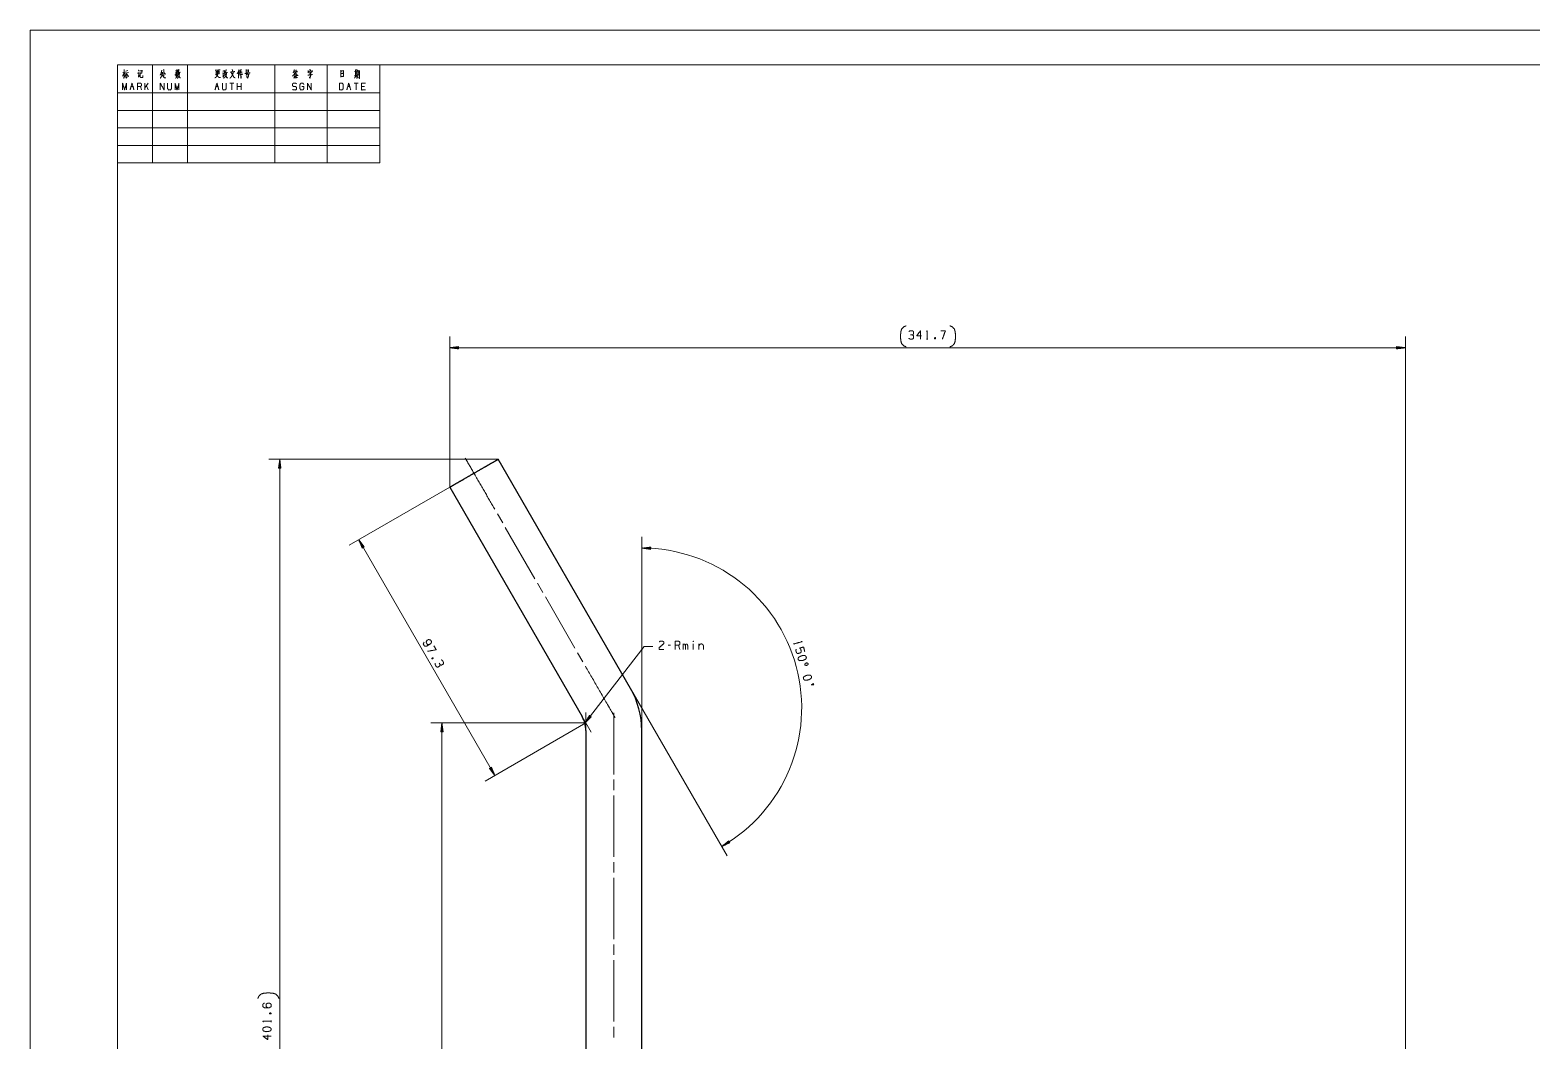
# Model space of a CAD drawing. Header units: millimetres. Extents: x 0 to 841, y 0 to 594.
# Drawn here: x 0 to 429.6, y 304.8 to 594 of the extents above; entities that cross this region are included whole.
import ezdxf

# ---------------------------------------------------------------- set-up
doc = ezdxf.new("R2010")
doc.units = ezdxf.units.MM
doc.layers.add('101', color=7, linetype='Continuous', true_color=0xffffff)

msp = doc.modelspace()

# ---------------------------------------------------------------- linework, layer by layer
at = {"layer": '101', "color": 133, "linetype": 'Continuous', "lineweight": 18}
for p, q in [((0, 594), (0, 0)), ((841, 594), (0, 594)), ((25, 584), (100, 584)), ((25, 584), (100, 584)), ((25, 584), (25, 556)), ((25, 584), (25, 10)), ((831, 584), (25, 584)), ((25, 584), (100, 584)), ((35, 584), (35, 556)), ((45, 584), (45, 556)), ((70, 584), (70, 556)), ((85, 584), (85, 556)), ((100, 584), (100, 556)), ((25, 576), (100, 576)), ((25, 571), (100, 571)), ((25, 566), (100, 566)), ((25, 561), (100, 561)), ((25, 556), (100, 556))]:
    msp.add_line(p, q, dxfattribs=at)
at = {"layer": '101', "color": 72, "linetype": 'Continuous', "lineweight": 18}
for p, q in [((26.57, 581.85), (27.19, 581.97)), ((26.93, 581.62), (27.15, 581.35)), ((27.22, 581.66), (28.18, 581.81)), ((27.36, 582.28), (27.94, 582.41)), ((41.57, 581.89), (42.36, 582.05)), ((42.47, 581.83), (43.02, 581.95)), ((53.4, 581.76), (53.93, 581.85)), ((55.14, 580.54), (55.6, 581.1)), ((75.48, 582.24), (75.9, 582.3)), ((75.58, 582.22), (75.68, 581.91)), ((76.06, 581.31), (75.59, 581.23)), ((76.05, 582.18), (76.58, 582.28)), ((76.21, 582.16), (76.34, 581.83)), ((92.79, 582.1), (93.66, 582.22)), ((93.07, 581.74), (93.34, 581.81)), ((93.09, 581.39), (93.32, 581.45)), ((93.83, 581.72), (94.08, 581.79)), ((28.89, 577.84), (29.45, 577.84)), ((31.85, 576.85), (31.57, 577.84)), ((32.86, 576.85), (32.86, 578.81)), ((33.82, 578.81), (32.86, 577.45)), ((33.82, 576.85), (33.27, 578.03)), ((53.17, 577.84), (53.72, 577.84)), ((58.25, 578.81), (57.13, 578.81)), ((57.69, 578.81), (57.69, 576.85)), ((59.25, 576.85), (59.25, 578.81)), ((60.37, 577.84), (59.25, 577.84)), ((60.37, 576.85), (60.37, 578.81)), ((90.88, 577.84), (91.43, 577.84)), ((93.83, 578.81), (92.72, 578.81)), ((93.28, 578.81), (93.28, 576.85)), ((95.68, 577.84), (94.84, 577.84)), ((256.36, 505.6), (256.78, 505.6)), ((258.76, 506.05), (258.91, 505.63)), ((183.2, 418.03), (182.53, 418.03)), ((185.82, 416.83), (185.48, 418.03)), ((186.75, 416.83), (186.75, 418.4)), ((189.7, 418.4), (189.7, 416.83)), ((191.3, 418.4), (191.3, 416.83)), ((218.47, 418.63), (218.58, 418.22)), ((115.25, 414.47), (114.97, 414.12)), ((68.49, 312.65), (68.92, 312.81)), ((68.94, 310.25), (68.94, 310.68))]:
    msp.add_line(p, q, dxfattribs=at)
at = {"layer": '101', "color": 22, "linetype": 'Continuous', "lineweight": 18}
for p, q in [((120.03, 463.24), (120.03, 506.3)), ((122.57, 503.46), (120.03, 503.12)), ((120.03, 503.12), (393.36, 503.12)), ((120.03, 503.12), (122.57, 502.79)), ((122.57, 503.15), (120.23, 503.15)), ((122.57, 503.1), (120.23, 503.1)), ((122.57, 503.2), (120.61, 503.2)), ((122.57, 503.05), (120.61, 503.05)), ((122.57, 503.25), (121, 503.25)), ((122.57, 503), (121, 503)), ((122.57, 503.3), (121.38, 503.3)), ((122.57, 502.94), (121.38, 502.94)), ((122.57, 503.35), (121.77, 503.35)), ((122.57, 502.89), (121.77, 502.89)), ((122.57, 503.4), (122.16, 503.4)), ((122.57, 502.84), (122.16, 502.84)), ((122.57, 503.45), (122.54, 503.45)), ((122.57, 503.45), (122.54, 503.45)), ((122.57, 502.79), (122.54, 502.79)), ((122.57, 502.79), (122.54, 502.79)), ((122.57, 502.79), (122.57, 503.46)), ((393.36, 503.12), (390.82, 503.46)), ((390.82, 503.46), (390.82, 502.79)), ((390.82, 503.45), (390.85, 503.45)), ((390.82, 503.45), (390.85, 503.45)), ((390.82, 503.4), (391.24, 503.4)), ((390.82, 503.35), (391.63, 503.35)), ((390.82, 503.3), (392.01, 503.3)), ((390.82, 503.25), (392.4, 503.25)), ((390.82, 503.2), (392.78, 503.2)), ((390.82, 503.15), (393.17, 503.15)), ((390.82, 502.79), (393.36, 503.12)), ((390.82, 503.1), (393.17, 503.1)), ((390.82, 503.05), (392.78, 503.05)), ((390.82, 503), (392.4, 503)), ((390.82, 502.94), (392.01, 502.94)), ((390.82, 502.89), (391.63, 502.89)), ((390.82, 502.84), (391.24, 502.84)), ((390.82, 502.79), (390.85, 502.79)), ((390.82, 502.79), (390.85, 502.79)), ((393.36, 183.56), (393.36, 506.3)), ((133.89, 471.24), (68.25, 471.24)), ((71.42, 471.24), (71.09, 468.7)), ((71.09, 468.7), (71.09, 468.73)), ((71.09, 468.7), (71.09, 468.73)), ((71.09, 468.7), (71.76, 468.7)), ((71.14, 468.7), (71.14, 469.12)), ((71.19, 468.7), (71.19, 469.5)), ((71.25, 468.7), (71.25, 469.89)), ((71.3, 468.7), (71.3, 470.27)), ((71.35, 468.7), (71.35, 470.66)), ((71.4, 468.7), (71.4, 471.05)), ((71.42, 471.24), (71.42, 149.96)), ((71.76, 468.7), (71.42, 471.24)), ((71.45, 468.7), (71.45, 471.05)), ((71.5, 468.7), (71.5, 470.66)), ((71.55, 468.7), (71.55, 470.27)), ((71.6, 468.7), (71.6, 469.89)), ((71.65, 468.7), (71.65, 469.5)), ((71.7, 468.7), (71.7, 469.12)), ((71.75, 468.7), (71.75, 468.73)), ((71.75, 468.7), (71.75, 468.73)), ((120.03, 463.24), (91.25, 446.62)), ((93.99, 448.2), (94.98, 445.84)), ((95.55, 446.17), (93.99, 448.2)), ((132.92, 380.78), (93.99, 448.2)), ((95.24, 445.99), (94.07, 448.02)), ((95.29, 446.02), (94.11, 448.05)), ((95.2, 445.97), (94.22, 447.67)), ((95.33, 446.04), (94.35, 447.74)), ((95.15, 445.94), (94.37, 447.31)), ((95.11, 445.92), (94.52, 446.95)), ((95.37, 446.07), (94.59, 447.43)), ((95.42, 446.09), (94.82, 447.12)), ((95.46, 446.12), (95.06, 446.82)), ((174.96, 393.67), (174.96, 449)), ((95.07, 445.89), (94.66, 446.59)), ((95.02, 445.87), (94.81, 446.23)), ((94.98, 445.84), (94.96, 445.87)), ((94.98, 445.84), (94.96, 445.87)), ((94.98, 445.84), (95.55, 446.17)), ((95.51, 446.14), (95.3, 446.51)), ((95.55, 446.17), (95.53, 446.2)), ((95.55, 446.17), (95.53, 446.2)), ((177.51, 446.13), (174.96, 445.83)), ((174.96, 445.83), (177.5, 445.46)), ((177.5, 445.77), (175.15, 445.8)), ((177.5, 445.82), (175.16, 445.85)), ((177.5, 445.87), (175.54, 445.9)), ((177.5, 445.72), (175.54, 445.74)), ((177.5, 445.92), (175.93, 445.94)), ((177.5, 445.67), (175.93, 445.69)), ((177.5, 445.62), (176.31, 445.63)), ((177.5, 445.97), (176.32, 445.99)), ((177.51, 446.02), (176.7, 446.03)), ((177.5, 445.56), (176.7, 445.58)), ((177.5, 445.51), (177.08, 445.52)), ((177.51, 446.07), (177.09, 446.08)), ((177.51, 446.12), (177.47, 446.12)), ((177.51, 446.12), (177.47, 446.12)), ((177.5, 445.46), (177.47, 445.46)), ((177.5, 445.46), (177.47, 445.46)), ((177.5, 445.46), (177.51, 446.13)), ((175.61, 417.64), (158.69, 395.74)), ((178.15, 417.64), (175.61, 417.64)), ((171.75, 405.67), (199.41, 357.75)), ((158.96, 395.81), (114.64, 395.81)), ((117.82, 395.81), (117.48, 393.27)), ((117.74, 393.27), (117.74, 395.23)), ((117.79, 393.27), (117.79, 395.62)), ((118.15, 393.27), (117.82, 395.81)), ((117.82, 395.81), (117.82, 157.96)), ((117.84, 393.27), (117.84, 395.62)), ((117.89, 393.27), (117.89, 395.23)), ((158.96, 395.81), (130.17, 379.19)), ((159.98, 397.95), (158.69, 395.74)), ((158.69, 395.74), (160.51, 397.55)), ((160.22, 397.77), (158.79, 395.91)), ((160.26, 397.73), (158.83, 395.88)), ((160.18, 397.8), (158.98, 396.24)), ((160.3, 397.7), (159.1, 396.15)), ((160.14, 397.83), (159.18, 396.58)), ((160.1, 397.86), (159.37, 396.92)), ((160.34, 397.67), (159.38, 396.43)), ((160.06, 397.89), (159.57, 397.25)), ((160.38, 397.64), (159.66, 396.7)), ((160.02, 397.92), (159.77, 397.59)), ((160.42, 397.61), (159.93, 396.97)), ((159.98, 397.95), (159.96, 397.93)), ((159.98, 397.95), (159.96, 397.93)), ((160.51, 397.55), (159.98, 397.95)), ((160.46, 397.58), (160.21, 397.25)), ((160.5, 397.55), (160.48, 397.52)), ((160.5, 397.55), (160.48, 397.52)), ((117.48, 393.27), (117.48, 393.3)), ((117.48, 393.27), (117.48, 393.3)), ((117.48, 393.27), (118.15, 393.27)), ((117.54, 393.27), (117.54, 393.69)), ((117.59, 393.27), (117.59, 394.08)), ((117.64, 393.27), (117.64, 394.46)), ((117.69, 393.27), (117.69, 394.85)), ((117.94, 393.27), (117.94, 394.85)), ((117.99, 393.27), (117.99, 394.46)), ((118.04, 393.27), (118.04, 394.08)), ((118.09, 393.27), (118.09, 393.69)), ((118.15, 393.27), (118.15, 393.3)), ((118.15, 393.27), (118.15, 393.3)), ((131.94, 383.15), (131.36, 382.81)), ((131.36, 382.81), (132.92, 380.78)), ((131.37, 382.81), (131.38, 382.79)), ((131.37, 382.81), (131.38, 382.79)), ((131.41, 382.84), (131.62, 382.48)), ((131.45, 382.86), (131.86, 382.17)), ((131.5, 382.89), (132.09, 381.86)), ((131.54, 382.92), (132.33, 381.55)), ((131.59, 382.94), (132.57, 381.24)), ((131.63, 382.97), (132.8, 380.93)), ((131.67, 382.99), (132.85, 380.96)), ((131.72, 383.02), (132.7, 381.32)), ((131.76, 383.04), (132.55, 381.68)), ((131.81, 383.07), (132.4, 382.04)), ((131.85, 383.09), (132.25, 382.4)), ((131.89, 383.12), (132.1, 382.76)), ((132.92, 380.78), (131.94, 383.15)), ((131.94, 383.14), (131.95, 383.12)), ((131.94, 383.14), (131.95, 383.12)), ((199.84, 362.09), (197.83, 360.5)), ((197.83, 360.5), (200.18, 361.51)), ((200, 361.82), (197.98, 360.62)), ((200.02, 361.78), (198.01, 360.57)), ((199.97, 361.86), (198.28, 360.86)), ((200.05, 361.73), (198.36, 360.73)), ((199.94, 361.91), (198.59, 361.1)), ((200.07, 361.69), (198.72, 360.88)), ((199.92, 361.95), (198.9, 361.34)), ((200.1, 361.65), (199.08, 361.04)), ((199.89, 361.99), (199.2, 361.58)), ((200.13, 361.6), (199.44, 361.19)), ((199.87, 362.04), (199.51, 361.82)), ((200.15, 361.56), (199.79, 361.34)), ((199.84, 362.08), (199.81, 362.07)), ((199.84, 362.08), (199.81, 362.07)), ((200.18, 361.51), (199.84, 362.09)), ((200.18, 361.51), (200.15, 361.5)), ((200.18, 361.51), (200.15, 361.5))]:
    msp.add_line(p, q, dxfattribs=at)
at = {"layer": '101', "color": 251, "linetype": 'Continuous', "lineweight": 25}
for p, q in [((171.75, 405.67), (133.89, 471.24)), ((120.03, 463.24), (157.89, 397.67)), ((158.96, 393.67), (158.96, 173.96)), ((174.96, 246.12), (174.96, 393.67))]:
    msp.add_line(p, q, dxfattribs=at)
at = {"layer": '101', "color": 151, "linetype": 'Continuous', "lineweight": 18}
for p, q in [((133.68, 455.61), (135.18, 453.01)), ((135.93, 451.71), (144.39, 437.05)), ((145.14, 435.75), (146.64, 433.15)), ((147.39, 431.86), (155.85, 417.2)), ((156.6, 415.9), (158.1, 413.3)), ((157.89, 397.67), (160.46, 393.21)), ((158.96, 393.67), (158.96, 398.81)), ((166.96, 379.6), (166.96, 376.6)), ((166.96, 375.1), (166.96, 357.53)), ((166.96, 356.03), (166.96, 353.03)), ((166.96, 351.53), (166.96, 333.96)), ((166.96, 332.46), (166.96, 329.46)), ((166.96, 327.96), (166.96, 310.38)), ((166.96, 308.88), (166.96, 305.88))]:
    msp.add_line(p, q, dxfattribs=at)
at = {"layer": '101', "color": 22, "linetype": 'Continuous', "lineweight": 18}
msp.add_arc((174.96, 400.1), 45.73, 300, 90, dxfattribs=at)
at = {"layer": '101', "color": 251, "linetype": 'Continuous', "lineweight": 25}
for radius in [24, 8]:
    msp.add_arc((150.96, 393.67), radius, 0, 30, dxfattribs=at)
at = {"layer": '101', "color": 72, "linetype": 'Continuous', "lineweight": 18}
for points, knots in [([(26.9, 581.83), (26.83, 581.58), (26.71, 581.29), (26.58, 581.02), (26.46, 580.81)], [0, 0, 0.233504, 0.515368, 0.785542, 1, 1]), ([(26.9, 582.74), (26.89, 580.56), (26.86, 580.17), (26.84, 580.38), (26.87, 580.61)], [0, 0, 0.72332, 0.854558, 0.923614, 1, 1]), ([(27.41, 581.33), (27.4, 581.25), (27.09, 580.63)], [0, 0, 0.108176, 1, 1]), ([(27.6, 581.66), (27.65, 581.54), (27.65, 580.5), (27.63, 580.27), (27.62, 580.19), (27.34, 580.52), (27.62, 580.23)], [0, 0, 0.056963, 0.504404, 0.60305, 0.639403, 0.826368, 1, 1]), ([(27.84, 581.25), (28.1, 580.83), (28.15, 580.67), (28.04, 580.94)], [0, 0, 0.516583, 0.696901, 1, 1]), ([(30.76, 581.66), (31.14, 581.76), (31.09, 581.83), (31.06, 580.63), (31, 580.5), (31.35, 581.08)], [0, 0, 0.158007, 0.192202, 0.673422, 0.728436, 1, 1]), ([(30.93, 582.55), (31.1, 582.39), (31.14, 582.3), (31.14, 582.2), (31.13, 582.34)], [0, 0, 0.413118, 0.57354, 0.750724, 1, 1]), ([(31.42, 582.3), (32.1, 582.41), (32.05, 582.47), (31.96, 581.72), (32.05, 581.72), (31.48, 581.66)], [0, 0, 0.313948, 0.349017, 0.694888, 0.735363, 1, 1]), ([(31.45, 581.89), (31.48, 581.58), (31.48, 580.87), (31.5, 580.65), (31.53, 580.54), (31.57, 580.48), (31.64, 580.44), (31.76, 580.42), (31.89, 580.4), (32.26, 580.46), (32.23, 581), (32.23, 580.46)], [0, 0, 0.097098, 0.316203, 0.387239, 0.42073, 0.444406, 0.470577, 0.507592, 0.549101, 0.664634, 0.832441, 1, 1]), ([(37.66, 582.51), (37.65, 582.39), (37.57, 581.97), (37.49, 581.68), (37.41, 581.47), (37.32, 581.27), (37.24, 581.1)], [0, 0, 0.084485, 0.368548, 0.573134, 0.721465, 0.873379, 1, 1]), ([(37.51, 581.76), (37.98, 581.85), (37.94, 581.89), (37.91, 581.7), (37.85, 581.43), (37.79, 581.27), (37.7, 581.04), (37.63, 580.85), (37.51, 580.65), (37.43, 580.48), (37.25, 580.23)], [0, 0, 0.202441, 0.228135, 0.30842, 0.425643, 0.500414, 0.604299, 0.689492, 0.790722, 0.870514, 1, 1]), ([(37.51, 581.47), (38.45, 580.29), (38.79, 580.32), (38.77, 580.32), (38.47, 580.34), (38.3, 580.48)], [0, 0, 0.63218, 0.773703, 0.779844, 0.909107, 1, 1]), ([(38.2, 582.72), (38.25, 582.61), (38.23, 582.51), (38.22, 580.79), (38.2, 580.89), (38.23, 581.12)], [0, 0, 0.049535, 0.095608, 0.852773, 0.898828, 1, 1]), ([(38.33, 581.83), (38.36, 581.81), (38.63, 581.47), (38.7, 581.35)], [0, 0, 0.059406, 0.761029, 1, 1]), ([(41.98, 581.91), (41.85, 581.68), (41.71, 581.47), (41.58, 581.31), (41.45, 581.16)], [0, 0, 0.287244, 0.555153, 0.786177, 1, 1]), ([(41.57, 580.98), (42.2, 581.12), (42.21, 581.31), (42.21, 581.23), (42.14, 580.98), (42.04, 580.71), (41.93, 580.5), (41.82, 580.38), (41.71, 580.25), (41.64, 580.19)], [0, 0, 0.304463, 0.392581, 0.431623, 0.553721, 0.689474, 0.798365, 0.878835, 0.954753, 1, 1]), ([(41.66, 582.47), (41.79, 582.24), (41.82, 582.1)], [0, 0, 0.640222, 1, 1]), ([(41.95, 581.33), (41.79, 580.75), (41.89, 580.71), (42.01, 580.67), (42.12, 580.61), (42.27, 580.52)], [0, 0, 0.529116, 0.6263, 0.735527, 0.852113, 1, 1]), ([(41.96, 582.74), (41.99, 582.59), (41.99, 581.45), (41.96, 581.6), (41.99, 581.72)], [0, 0, 0.094656, 0.823646, 0.918302, 1, 1]), ([(41.99, 581.87), (42.17, 581.74), (42.26, 581.64)], [0, 0, 0.613086, 1, 1]), ([(42.26, 582.59), (42.26, 582.49), (42.14, 582.01)], [0, 0, 0.174336, 1, 1]), ([(42.77, 581.83), (42.72, 581.47), (42.68, 581.23), (42.64, 581.02), (42.58, 580.83), (42.46, 580.58), (42.36, 580.4), (42.24, 580.23), (42.15, 580.15)], [0, 0, 0.194373, 0.332621, 0.448601, 0.555649, 0.706154, 0.822698, 0.933846, 1, 1]), ([(42.56, 582.78), (42.56, 582.65), (42.55, 582.43), (42.5, 582.14), (42.46, 581.83), (42.4, 581.58), (42.33, 581.35), (42.31, 581.29)], [0, 0, 0.081852, 0.232243, 0.425429, 0.632123, 0.800313, 0.957953, 1, 1]), ([(42.45, 581.56), (42.47, 581.52), (42.62, 580.94), (42.72, 580.67), (42.83, 580.38), (42.86, 580.32), (43.07, 580.34), (42.86, 580.36), (42.78, 580.48)], [0, 0, 0.026712, 0.341743, 0.49348, 0.655464, 0.69164, 0.807838, 0.924037, 1, 1]), ([(53.67, 582.51), (53.65, 581.85), (53.64, 581.52), (53.62, 581.33), (53.61, 581.23), (53.59, 581.1), (53.55, 580.98), (53.5, 580.87), (53.37, 580.69), (53.23, 580.52), (53.12, 580.46), (52.92, 580.34), (52.88, 580.32)], [0, 0, 0.263785, 0.395765, 0.470174, 0.51178, 0.561565, 0.614021, 0.658773, 0.749617, 0.837593, 0.885294, 0.98068, 1, 1]), ([(52.99, 582.49), (53.05, 582.45), (53.08, 582.47), (54.34, 582.61), (54.29, 582.63), (54.15, 582.59)], [0, 0, 0.045515, 0.06828, 0.872633, 0.903442, 1, 1]), ([(53.05, 581.27), (53.12, 581.27), (53.4, 581.04), (53.64, 580.83), (53.86, 580.65), (54.13, 580.38), (54.46, 580.42), (54.15, 580.38), (54.05, 580.46)], [0, 0, 0.033468, 0.197849, 0.340795, 0.472477, 0.649458, 0.797928, 0.939762, 1, 1]), ([(53.23, 582.26), (53.27, 582.07), (53.27, 581.33), (53.26, 581.37), (54.12, 581.52), (54.03, 581.52), (54.12, 582.3), (54.15, 582.24), (54.1, 582.2), (53.27, 582.1)], [0, 0, 0.051657, 0.252797, 0.264655, 0.500969, 0.52467, 0.738299, 0.756827, 0.773119, 1, 1]), ([(55.11, 582.24), (55.7, 582.34), (55.64, 582.41), (55.57, 581.68), (55.64, 581.68), (55.2, 581.6), (55.17, 581.79), (55.2, 581.56), (55.19, 580.63)], [0, 0, 0.181367, 0.207403, 0.429567, 0.451892, 0.5882, 0.645731, 0.715774, 1, 1]), ([(56.21, 581.79), (56.21, 581.66), (56.15, 581.33), (56.09, 581.14), (56.04, 580.98), (55.96, 580.83), (55.87, 580.69), (55.77, 580.54), (55.54, 580.34), (55.36, 580.25)], [0, 0, 0.067224, 0.249298, 0.354996, 0.450079, 0.537949, 0.629663, 0.725723, 0.894899, 1, 1]), ([(56.08, 582.72), (56.05, 582.47), (55.96, 582.14), (55.85, 581.79), (55.76, 581.56), (55.7, 581.39), (55.64, 581.25)], [0, 0, 0.162445, 0.385018, 0.625904, 0.784424, 0.898492, 1, 1]), ([(55.77, 581.47), (55.82, 581.45), (56.27, 580.34), (56.55, 580.32), (56.28, 580.38), (56.21, 580.5)], [0, 0, 0.024904, 0.644027, 0.787125, 0.926025, 1, 1]), ([(55.85, 581.74), (56.5, 581.87), (56.43, 581.89), (56.31, 581.85)], [0, 0, 0.769946, 0.857316, 1, 1]), ([(58.11, 581.99), (58.11, 581.87), (58.04, 581.58), (57.97, 581.35), (57.88, 581.1), (57.75, 580.89), (57.73, 580.85), (57.65, 580.75), (57.54, 580.61), (57.41, 580.48), (57.29, 580.36), (57.16, 580.25)], [0, 0, 0.060657, 0.206644, 0.323463, 0.452134, 0.571984, 0.593422, 0.659723, 0.746398, 0.834816, 0.918178, 1, 1]), ([(57.25, 581.95), (58.52, 582.1), (58.44, 582.12), (58.35, 582.07)], [0, 0, 0.872489, 0.933908, 1, 1]), ([(57.57, 581.72), (57.63, 581.68), (58.33, 580.42), (58.65, 580.36), (58.35, 580.44), (58.25, 580.56)], [0, 0, 0.030862, 0.652652, 0.793755, 0.930722, 1, 1]), ([(57.79, 582.7), (57.89, 582.51), (57.94, 582.39), (57.97, 582.26)], [0, 0, 0.450461, 0.729563, 1, 1]), ([(59.78, 582.65), (59.71, 582.39), (59.61, 582.14), (59.49, 581.91), (59.37, 581.72), (59.23, 581.52)], [0, 0, 0.218348, 0.428749, 0.62923, 0.801507, 1, 1]), ([(59.61, 582.07), (59.62, 580.83), (59.62, 580.23), (59.61, 580.36), (59.62, 580.58)], [0, 0, 0.565722, 0.839121, 0.896075, 1, 1]), ([(59.8, 581.16), (60.84, 581.37), (60.76, 581.39), (60.63, 581.33)], [0, 0, 0.82697, 0.886328, 1, 1]), ([(60.03, 582.39), (59.99, 582.05), (59.93, 581.76), (59.87, 581.56), (59.83, 581.43)], [0, 0, 0.342124, 0.64486, 0.865125, 1, 1]), ([(60.03, 581.81), (60.7, 581.99), (60.63, 581.99), (60.51, 581.93)], [0, 0, 0.772507, 0.853434, 1, 1]), ([(60.31, 582.74), (60.35, 582.65), (60.32, 582.7), (60.34, 580.21), (60.32, 580.4), (60.34, 580.71)], [0, 0, 0.029981, 0.046195, 0.84079, 0.900562, 1, 1]), ([(61.41, 581.54), (61.6, 581.54), (61.98, 581.58), (62.91, 581.72), (62.81, 581.74), (62.66, 581.7)], [0, 0, 0.107039, 0.322385, 0.855622, 0.914427, 1, 1]), ([(61.8, 582.74), (61.86, 582.49), (61.86, 581.76), (61.86, 581.95), (62.56, 582.05), (62.44, 582.05), (62.47, 582.57), (62.49, 582.65), (62.52, 582.59), (62.42, 582.57), (61.86, 582.49)], [0, 0, 0.07662, 0.294121, 0.350057, 0.563221, 0.598369, 0.753977, 0.779221, 0.79983, 0.831206, 1, 1]), ([(61.96, 581.58), (61.86, 581.08), (61.83, 581.16), (62.61, 581.29), (62.56, 581.37), (62.56, 581.29), (62.47, 580.94), (62.42, 580.71), (62.34, 580.52), (62.28, 580.38), (62.24, 580.27), (62.21, 580.25), (61.95, 580.73), (62.22, 580.29)], [0, 0, 0.136364, 0.159974, 0.371148, 0.396344, 0.418605, 0.516106, 0.579311, 0.633114, 0.675127, 0.705356, 0.714995, 0.861276, 1, 1]), ([(75.87, 581.97), (75.86, 581.87), (75.62, 581.5), (75.61, 581.45), (75.49, 581.27), (75.29, 581.04), (75.08, 580.83)], [0, 0, 0.074324, 0.387302, 0.418519, 0.57502, 0.792868, 1, 1]), ([(75.59, 582.65), (75.58, 582.51), (75.46, 582.2), (75.36, 581.95), (75.24, 581.74)], [0, 0, 0.14801, 0.485266, 0.758316, 1, 1]), ([(75.35, 580.29), (76.46, 580.4), (76.38, 580.4), (76.22, 580.38)], [0, 0, 0.825899, 0.88, 1, 1]), ([(75.54, 580.94), (75.61, 580.67), (75.61, 580.54), (75.59, 580.71)], [0, 0, 0.489789, 0.707986, 1, 1]), ([(75.81, 581.1), (75.87, 580.79), (75.84, 580.63), (75.84, 580.85)], [0, 0, 0.443878, 0.680128, 1, 1]), ([(75.84, 581.83), (76.43, 581.04), (76.66, 581.04), (76.43, 581.06), (76.31, 581.21)], [0, 0, 0.599327, 0.742451, 0.886134, 1, 1]), ([(76.14, 582.65), (76.15, 582.55), (75.98, 581.97)], [0, 0, 0.147214, 1, 1]), ([(76.18, 581.08), (76.18, 580.94), (76, 580.36)], [0, 0, 0.193066, 1, 1]), ([(79.43, 581.08), (80.8, 581.27), (80.72, 581.29), (80.51, 581.23)], [0, 0, 0.820207, 0.87351, 1, 1]), ([(79.57, 582.41), (79.57, 582.18), (79.56, 582.01), (79.53, 581.89), (79.5, 581.79)], [0, 0, 0.361896, 0.626178, 0.828997, 1, 1]), ([(79.57, 582.16), (80.8, 582.3), (80.79, 582.34), (80.6, 581.93)], [0, 0, 0.712489, 0.737753, 1, 1]), ([(79.72, 581.74), (80.48, 581.85), (80.44, 581.91), (80.15, 581.39)], [0, 0, 0.533874, 0.586737, 1, 1]), ([(80.1, 581.54), (80.13, 581.43), (80.16, 581.31), (80.17, 581.1), (80.17, 580.67), (80.16, 580.52), (80.13, 580.32), (80.09, 580.19), (79.87, 580.54), (80.1, 580.23)], [0, 0, 0.049615, 0.108483, 0.204224, 0.404786, 0.47198, 0.568433, 0.629225, 0.820583, 1, 1]), ([(80.01, 582.76), (80.12, 582.63), (80.16, 582.53), (80.19, 582.36)], [0, 0, 0.36458, 0.619137, 1, 1]), ([(88.84, 582.47), (88.87, 582.26), (88.89, 581.81), (88.9, 581.33), (88.9, 581.27), (88.9, 580.5), (88.9, 580.65), (89.47, 580.77), (89.59, 580.63), (89.62, 580.81), (89.62, 581.06), (89.63, 581.54), (89.65, 582.03), (89.65, 582.45), (89.66, 582.39), (88.89, 582.24)], [0, 0, 0.037597, 0.119518, 0.205169, 0.216334, 0.354045, 0.380099, 0.485126, 0.518622, 0.552536, 0.597195, 0.682839, 0.772213, 0.846651, 0.858122, 1, 1]), ([(88.9, 581.5), (89.47, 581.62), (89.41, 581.64), (89.28, 581.56)], [0, 0, 0.728512, 0.805958, 1, 1]), ([(92.75, 580.92), (93.66, 581.08), (93.61, 581.1), (93.56, 581.04)], [0, 0, 0.873221, 0.91918, 1, 1]), ([(93.09, 580.79), (93.07, 580.69), (92.96, 580.48), (92.85, 580.34), (92.75, 580.23)], [0, 0, 0.157114, 0.514497, 0.781178, 1, 1]), ([(93.03, 582.65), (93.06, 582.53), (93.06, 580.98)], [0, 0, 0.075942, 1, 1]), ([(93.32, 580.85), (93.48, 580.61), (93.48, 580.5), (93.42, 580.69)], [0, 0, 0.497711, 0.671692, 1, 1]), ([(93.44, 582.78), (93.47, 582.65), (93.42, 581.04)], [0, 0, 0.07321, 1, 1]), ([(93.77, 582.49), (93.82, 582.26), (93.82, 581.81), (93.8, 581.31), (93.77, 581), (93.7, 580.67), (93.61, 580.46), (93.45, 580.15)], [0, 0, 0.096226, 0.285181, 0.491413, 0.62083, 0.761567, 0.854883, 1, 1]), ([(93.8, 581.18), (93.83, 581.18), (94.07, 581.25)], [0, 0, 0.107795, 1, 1]), ([(93.82, 582.24), (94.26, 582.34), (94.21, 582.41), (94.21, 581.72), (94.23, 580.79), (94.21, 580.44), (94.2, 580.23), (94.18, 580.17), (93.96, 580.44), (94.17, 580.25)], [0, 0, 0.133078, 0.155514, 0.35704, 0.63189, 0.735798, 0.79702, 0.815841, 0.918296, 1, 1]), ([(26.49, 576.85), (26.49, 578.81), (27.05, 576.85), (27.6, 578.81), (27.6, 576.85)], [0, 0, 0.245192, 0.5, 0.754808, 1, 1]), ([(30.74, 576.85), (30.74, 578.81), (31.57, 578.81), (31.85, 578.63), (31.85, 578.03), (31.57, 577.84), (30.74, 577.84)], [0, 0, 0.400953, 0.571036, 0.639282, 0.761671, 0.829917, 1, 1]), ([(37.24, 576.85), (37.24, 578.81), (38.35, 576.85), (38.35, 578.81)], [0, 0, 0.317574, 0.682426, 1, 1]), ([(39.36, 578.81), (39.36, 577.24), (39.62, 576.85), (40.18, 576.85), (40.47, 577.24), (40.47, 578.81)], [0, 0, 0.337148, 0.438599, 0.557781, 0.662852, 1, 1]), ([(41.48, 576.85), (41.48, 578.81), (42.04, 576.85), (42.59, 578.81), (42.59, 576.85)], [0, 0, 0.245192, 0.5, 0.754808, 1, 1]), ([(55.01, 578.81), (55.01, 577.24), (55.27, 576.85), (55.83, 576.85), (56.12, 577.24), (56.12, 578.81)], [0, 0, 0.337149, 0.438599, 0.557781, 0.662851, 1, 1]), ([(75.08, 577.03), (75.36, 576.85), (75.93, 576.85), (76.21, 577.06), (76.21, 577.63), (75.93, 577.84), (75.38, 577.84), (75.08, 578.03), (75.08, 578.63), (75.38, 578.81), (75.93, 578.81), (76.21, 578.63)], [0, 0, 0.068038, 0.184056, 0.25452, 0.372336, 0.4428, 0.555844, 0.626372, 0.748389, 0.818918, 0.931962, 1, 1]), ([(77.77, 577.84), (78.33, 577.84), (78.33, 577.24), (78.05, 576.85), (77.48, 576.85), (77.2, 577.24), (77.2, 578.42), (77.5, 578.81), (78.04, 578.81), (78.32, 578.42)], [0, 0, 0.103295, 0.21479, 0.304258, 0.410271, 0.49974, 0.718891, 0.809955, 0.910532, 1, 1]), ([(79.34, 576.85), (79.34, 578.81), (80.45, 576.85), (80.45, 578.81)], [0, 0, 0.317574, 0.682426, 1, 1]), ([(88.48, 576.85), (89.3, 576.85), (89.59, 577.24), (89.59, 578.42), (89.3, 578.81), (88.48, 578.81), (88.48, 576.85)], [0, 0, 0.142135, 0.227163, 0.431787, 0.516815, 0.65895, 1, 1]), ([(90.6, 576.85), (91.16, 578.81), (91.71, 576.85)], [0, 0, 0.5, 1, 1]), ([(95.95, 576.85), (94.84, 576.85), (94.84, 578.81), (95.95, 578.81)], [0, 0, 0.265389, 0.734611, 1, 1]), ([(250.55, 503.39), (249.93, 503.64), (249.3, 504.26), (249.05, 505.07), (248.99, 505.82), (248.93, 506.39), (248.99, 506.95), (249.05, 507.7), (249.3, 508.51), (249.93, 509.14), (250.55, 509.39)], [0, 0, 0.090338, 0.208957, 0.323046, 0.424043, 0.500002, 0.575954, 0.676957, 0.791041, 0.90966, 1, 1]), ([(252.35, 506.8), (252.69, 507.03), (252.69, 507.75), (252.35, 507.98), (251.66, 507.98), (251.32, 507.75)], [0, 0, 0.153872, 0.429849, 0.58373, 0.846125, 1, 1]), ([(254.96, 506.55), (253.62, 506.55), (254.63, 507.98), (254.63, 505.6)], [0, 0, 0.245869, 0.565293, 1, 1]), ([(256.43, 507.78), (256.57, 507.98), (256.57, 505.6)], [0, 0, 0.093493, 1, 1]), ([(260.94, 505.6), (261.79, 507.98), (260.45, 507.98)], [0, 0, 0.652468, 1, 1]), ([(263.1, 503.39), (263.72, 503.64), (264.35, 504.26), (264.6, 505.07), (264.66, 505.82), (264.72, 506.39), (264.66, 506.95), (264.6, 507.7), (264.35, 508.51), (263.72, 509.14), (263.1, 509.39)], [0, 0, 0.090338, 0.208957, 0.323046, 0.424043, 0.500002, 0.575954, 0.676957, 0.791041, 0.90966, 1, 1]), ([(251.34, 505.83), (251.66, 505.6), (252.35, 505.6), (252.69, 505.83), (252.69, 506.55), (252.35, 506.8), (251.84, 506.8)], [0, 0, 0.124121, 0.343687, 0.47245, 0.70338, 0.836735, 1, 1]), ([(258.76, 505.63), (258.91, 505.63), (259, 505.85), (258.91, 506.05), (258.76, 506.05), (258.67, 505.85), (258.76, 505.63), (258.91, 506.05)], [0, 0, 0.09398, 0.236776, 0.365954, 0.459934, 0.589117, 0.731917, 1, 1]), ([(112.71, 418.93), (112.46, 418.41), (112.8, 417.82), (113.38, 417.76), (114.61, 418.48), (114.86, 419.01), (114.51, 419.6), (113.94, 419.64), (113.52, 419.42), (113.28, 418.89), (113.62, 418.29), (114.2, 418.24)], [0, 0, 0.076853, 0.169521, 0.247725, 0.439294, 0.517498, 0.610166, 0.687023, 0.750924, 0.829129, 0.921797, 1, 1]), ([(113.68, 416.29), (116.16, 416.74), (115.49, 417.91)], [0, 0, 0.652469, 1, 1]), ([(179.92, 418.98), (180.24, 419.2), (180.93, 419.2), (181.26, 418.98), (181.26, 418.5), (179.9, 417.3), (179.92, 416.83), (181.26, 416.83)], [0, 0, 0.069693, 0.192977, 0.265277, 0.350224, 0.67474, 0.759753, 1, 1]), ([(184.47, 416.83), (184.47, 419.2), (185.48, 419.2), (185.82, 418.98), (185.82, 418.25), (185.48, 418.03), (184.47, 418.03)], [0, 0, 0.400952, 0.571037, 0.63928, 0.761676, 0.829915, 1, 1]), ([(186.75, 417.93), (186.8, 418.2), (186.98, 418.38), (187.17, 418.38), (187.35, 418.2), (187.42, 417.93), (187.42, 416.83)], [0, 0, 0.118879, 0.224456, 0.306984, 0.412561, 0.533085, 1, 1]), ([(187.42, 417.93), (187.47, 418.2), (187.65, 418.38), (187.86, 418.38), (188.02, 418.2), (188.09, 417.93), (188.09, 416.83)], [0, 0, 0.118605, 0.223938, 0.313761, 0.413914, 0.53416, 1, 1]), ([(189.7, 419.05), (189.73, 419.15), (189.7, 419.23), (189.66, 419.15), (189.7, 419.05)], [0, 0, 0.280593, 0.500021, 0.719426, 1, 1]), ([(191.3, 417.8), (191.41, 418.1), (191.6, 418.33), (191.85, 418.4), (192.08, 418.4), (192.33, 418.33), (192.52, 418.1), (192.63, 417.8), (192.63, 416.83)], [0, 0, 0.107754, 0.208448, 0.296011, 0.37382, 0.461383, 0.562076, 0.669833, 1, 1]), ([(220.59, 419.13), (220.82, 419.04), (218.52, 418.43)], [0, 0, 0.093483, 1, 1]), ([(219.15, 416.95), (219.02, 416.57), (219.2, 415.91), (219.5, 415.64), (220.42, 415.89), (220.58, 416.27), (220.4, 416.94), (220.09, 417.21), (221.23, 417.51), (221.58, 416.2)], [0, 0, 0.062227, 0.168343, 0.230572, 0.376817, 0.441263, 0.54738, 0.609608, 0.790489, 1, 1]), ([(114.89, 414.25), (114.97, 414.12), (115.2, 414.15), (115.33, 414.33), (115.25, 414.47), (115.04, 414.44), (114.89, 414.25), (115.33, 414.33)], [0, 0, 0.093989, 0.236795, 0.365982, 0.45995, 0.589122, 0.731917, 1, 1]), ([(115.91, 412.89), (115.87, 412.5), (116.21, 411.9), (116.58, 411.73), (117.21, 412.09), (117.25, 412.5), (117, 412.95)], [0, 0, 0.124121, 0.343686, 0.472446, 0.703381, 0.836727, 1, 1]), ([(117.25, 412.5), (117.62, 412.33), (118.24, 412.69), (118.27, 413.09), (117.93, 413.69), (117.56, 413.87)], [0, 0, 0.153871, 0.429846, 0.583719, 0.846129, 1, 1]), ([(219.74, 413.88), (220.07, 413.62), (220.79, 413.63), (221.25, 413.75), (221.91, 414.11), (222.04, 414.49), (221.95, 414.82), (221.65, 415.08), (220.9, 415.07), (220.45, 414.93), (219.81, 414.59), (219.66, 414.2), (219.74, 413.88)], [0, 0, 0.06753, 0.183973, 0.260587, 0.380944, 0.446141, 0.500309, 0.565508, 0.685867, 0.76253, 0.87831, 0.945838, 1, 1]), ([(221.56, 412.59), (221.62, 412.37), (221.99, 412.25), (222.3, 412.34), (222.56, 412.62), (222.5, 412.85), (222.13, 412.98), (221.82, 412.9), (221.56, 412.59)], [0, 0, 0.085686, 0.2304, 0.351589, 0.496295, 0.581981, 0.730398, 0.851587, 1, 1]), ([(221.24, 408.31), (221.56, 408.05), (222.29, 408.06), (222.75, 408.18), (223.4, 408.54), (223.53, 408.92), (223.44, 409.24), (223.14, 409.51), (222.39, 409.49), (221.94, 409.35), (221.3, 409.02), (221.15, 408.63), (221.24, 408.31)], [0, 0, 0.06753, 0.183973, 0.260588, 0.380949, 0.446146, 0.500308, 0.565506, 0.685866, 0.762531, 0.878312, 0.945839, 1, 1]), ([(223.4, 406.69), (224.03, 407.05), (224.12, 406.72), (223.4, 406.69)], [0, 0, 0.40659, 0.595731, 1, 1]), ([(71.16, 317), (70.91, 317.62), (70.29, 318.25), (69.47, 318.5), (68.72, 318.56), (68.16, 318.62), (67.6, 318.56), (66.85, 318.5), (66.04, 318.25), (65.41, 317.62), (65.16, 317)], [0, 0, 0.090338, 0.20896, 0.323045, 0.424046, 0.5, 0.575954, 0.676956, 0.79104, 0.909662, 1, 1]), ([(67.99, 314.35), (67.52, 314.67), (67.52, 315.36), (67.99, 315.69), (68.47, 315.69), (68.94, 315.36), (68.94, 314.67), (68.47, 314.35), (67.04, 314.35), (66.57, 314.67), (66.57, 315.36), (67.04, 315.69)], [0, 0, 0.076963, 0.16976, 0.248073, 0.312018, 0.390332, 0.483129, 0.560092, 0.751927, 0.828889, 0.921687, 1, 1]), ([(66.77, 310.32), (66.57, 310.47), (68.94, 310.47)], [0, 0, 0.093491, 1, 1]), ([(68.92, 312.65), (68.92, 312.81), (68.69, 312.9), (68.49, 312.81), (68.49, 312.65), (68.69, 312.57), (68.92, 312.65), (68.49, 312.81)], [0, 0, 0.09398, 0.236785, 0.365957, 0.459936, 0.589108, 0.731913, 1, 1]), ([(67.99, 306.58), (67.99, 305.24), (66.57, 306.25), (68.94, 306.25)], [0, 0, 0.245869, 0.565295, 1, 1]), ([(68.94, 308.35), (68.69, 308.68), (67.99, 308.86), (67.52, 308.86), (66.79, 308.68), (66.57, 308.35), (66.57, 308.01), (66.79, 307.68), (67.52, 307.5), (67.99, 307.52), (68.69, 307.68), (68.94, 308.01), (68.94, 308.35)], [0, 0, 0.067527, 0.183972, 0.260584, 0.380943, 0.446142, 0.500305, 0.565505, 0.685864, 0.762529, 0.87831, 0.945837, 1, 1])]:
    msp.add_open_spline(points, degree=1, knots=knots, dxfattribs=at)
for points in [[(28.61, 576.85), (29.17, 578.81), (29.73, 576.85)], [(52.89, 576.85), (53.45, 578.81), (54, 576.85)]]:
    msp.add_open_spline(points, degree=1, dxfattribs=at)
at = {"layer": '101', "color": 251, "linetype": 'Continuous', "lineweight": 25}
msp.add_open_spline([(120.03, 463.24), (120.41, 463.46), (121.49, 464.08), (123.17, 465.05), (124.18, 465.63), (126.39, 466.91), (127.53, 467.57), (129.75, 468.85), (130.75, 469.43), (132.43, 470.39), (133.06, 470.76), (133.8, 471.18), (133.89, 471.24)], degree=1, knots=[0, 0, 0.027091, 0.105428, 0.226526, 0.299152, 0.45871, 0.54129, 0.700848, 0.773474, 0.89457, 0.939738, 0.993181, 1, 1], dxfattribs=at)
at = {"layer": '101', "color": 151, "linetype": 'Continuous', "lineweight": 18}
for points, knots in [([(124.46, 471.57), (126.96, 467.24), (132.93, 456.91)], [0, 0, 0.295366, 1, 1]), ([(158.85, 412), (166.07, 399.5), (167.32, 397.34)], [0, 0, 0.852319, 1, 1]), ([(166.96, 398.67), (166.96, 393.67), (166.96, 381.1)], [0, 0, 0.284556, 1, 1])]:
    msp.add_open_spline(points, degree=1, knots=knots, dxfattribs=at)

doc.saveas('drawing.dxf')
